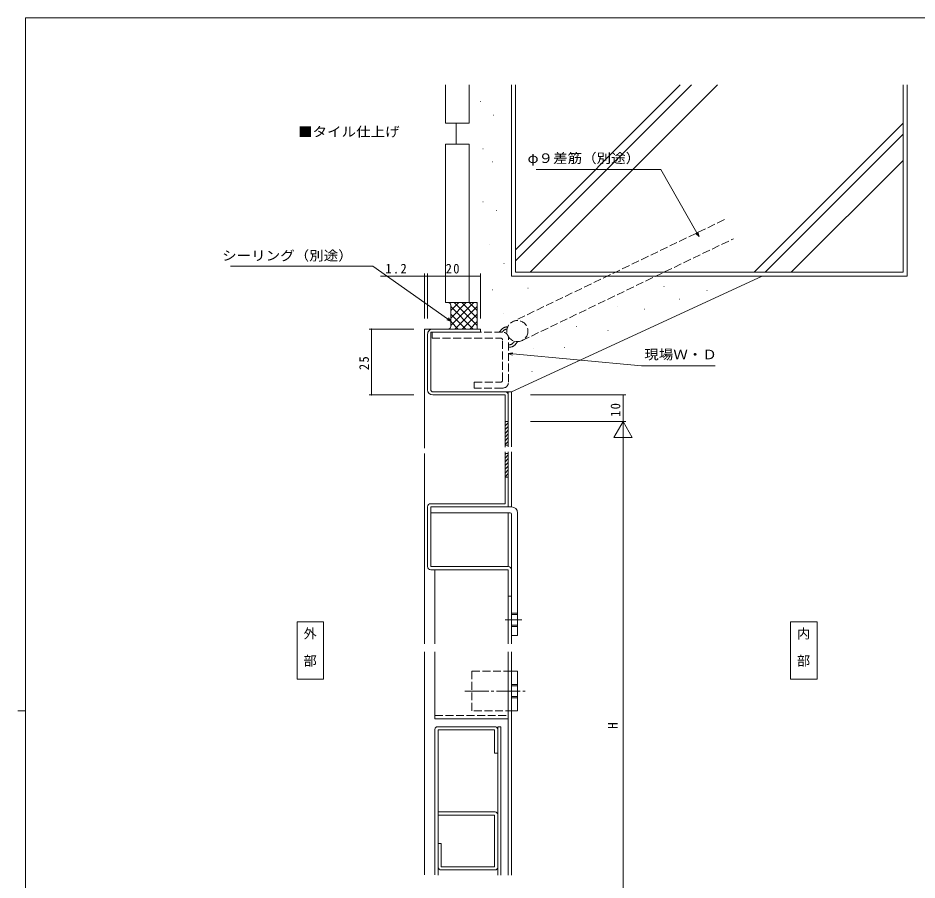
# Model space of a CAD drawing. Units: millimetres on the paper. Extents: x -420 to 373, y -297 to 267.
# Drawn here: x -420.5 to -79.7, y -62.3 to 264.4 of the extents above; entities that cross this region are included whole.
import ezdxf
from ezdxf.enums import TextEntityAlignment as Align

# ---------------------------------------------------------------- set-up
doc = ezdxf.new("R2010")
doc.units = ezdxf.units.MM
for name, pattern in [('CHAIN2', [12, 9, -1, 1, -1]), ('DASHED1', [1.8, 1.2, -0.6]), ('DASHED3', [4, 3, -1])]:
    doc.linetypes.add(name, pattern=pattern)
for name, color, linetype, lineweight in [('0-1_USER1', 7, 'Continuous', 9), ('0-2_YKK_ZWAK', 3, 'Continuous', 9), ('0-3_YKK_11', 7, 'Continuous', 9), ('0-4_YKK_12', 2, 'Continuous', 9), ('0-5_YSS_K', 3, 'Continuous', 9), ('0-6_YKK_13', 4, 'Continuous', 9), ('0-7_YKK_D', 6, 'Continuous', 9)]:
    doc.layers.add(name, color=color, linetype=linetype, lineweight=lineweight)
doc.styles.add('ＭＳ ゴシック', font='')
doc.styles.get('ＭＳ ゴシック').set_extended_font_data('MS Gothic')

msp = doc.modelspace()

# ---------------------------------------------------------------- linework, layer by layer
at = {"layer": '0-1_USER1'}
for p, q in [((-417.7, -260.6), (-417.7, 264.4)), ((352.3, 264.4), (-417.7, 264.4)), ((-420.5, 1.9), (-417.7, 1.9))]:
    msp.add_line(p, q, dxfattribs=at)
at = {"layer": '0-2_YKK_ZWAK'}
for p, q in [((-314.625, 35.547), (-304.625, 35.547)), ((-314.625, 13.907), (-314.625, 35.547)), ((-304.625, 35.547), (-304.625, 13.907)), ((-127.585, 35.547), (-117.585, 35.547)), ((-127.585, 13.907), (-127.585, 35.547)), ((-117.585, 35.547), (-117.585, 13.907)), ((-304.625, 13.907), (-314.625, 13.907)), ((-117.585, 13.907), (-127.585, 13.907))]:
    msp.add_line(p, q, dxfattribs=at)
at = {"layer": '0-3_YKK_11'}
for p, q in [((-265.219, 123.542), (-265.219, 144.542)), ((-245.219, 145.342), (-264.019, 145.342)), ((-264.019, 145.342), (-264.019, 123.242)), ((-263.219, 146.542), (-245.219, 146.542)), ((-245.219, 145.339), (-246.414, 145.339)), ((-245.219, 146.542), (-245.219, 145.342)), ((-264.019, 123.242), (-263.519, 122.742)), ((-235.819, 122.742), (-263.567, 122.742)), ((-234.619, 122.742), (-234.619, 111.542)), ((-233.419, 101.859), (-233.419, 122.742)), ((-255.219, 121.542), (-263.219, 121.542)), ((-235.819, 121.542), (-255.219, 121.542)), ((-235.819, 111.542), (-235.819, 121.542)), ((-234.619, 111.542), (-235.819, 111.542)), ((-235.819, 101.818), (-235.819, 111.542)), ((-234.619, 111.542), (-234.619, 101.845)), ((-234.619, 102.542), (-235.819, 102.542)), ((-235.819, 90.342), (-235.819, 100.045)), ((-234.619, 99.342), (-235.819, 99.342)), ((-234.619, 100.012), (-234.619, 90.342)), ((-233.419, 100.025), (-233.419, 79.142)), ((-234.619, 90.342), (-235.819, 90.342)), ((-235.819, 90.342), (-235.819, 80.342)), ((-234.619, 79.142), (-234.619, 90.342)), ((-265.219, 79.142), (-265.219, 56.542)), ((-235.819, 80.342), (-264.019, 80.342)), ((-264.019, 79.142), (-234.619, 79.142)), ((-264.019, 56.542), (-264.019, 79.142)), ((-233.419, 79.142), (-235.119, 79.142)), ((-234.619, 56.542), (-264.019, 56.542)), ((-264.019, 55.342), (-234.619, 55.342)), ((-234.619, 55.342), (-234.619, 45.342)), ((-233.419, 45.342), (-233.419, 55.342)), ((-234.619, 45.342), (-233.419, 45.342)), ((-262.419, -23.781), (-262.419, -5.158)), ((-261.419, -4.158), (-239.819, -4.158)), ((-261.219, -5.358), (-239.819, -5.358)), ((-261.219, -23.781), (-261.219, -5.358)), ((-239.819, -4.158), (-239.761, -4.158)), ((-238.619, -4.158), (-238.619, -16.918)), ((-237.419, -23.781), (-237.419, -4.158)), ((-262.419, -26.825), (-262.419, -21.593)), ((-261.219, -26.753), (-261.219, -21.593)), ((-238.619, -21.593), (-238.619, -26.789)), ((-237.419, -21.593), (-237.419, -26.717)), ((-262.419, -60.339), (-262.419, -26.825)), ((-261.219, -60.435), (-261.219, -26.753)), ((-238.619, -26.789), (-238.619, -35.955)), ((-237.419, -26.717), (-237.419, -60.408)), ((-261.219, -36.455), (-239.619, -36.455)), ((-238.619, -35.955), (-238.619, -38.016)), ((-239.819, -37.655), (-261.219, -37.655)), ((-239.819, -57.255), (-239.819, -37.655)), ((-238.62, -56.755), (-238.62, -37.997)), ((-238.619, -38.016), (-238.619, -57.455)), ((-260.02, -57.255), (-239.819, -57.255)), ((-238.619, -58.955), (-238.619, -56.918)), ((-239.619, -58.455), (-260.019, -58.455)), ((-238.619, -60.438), (-238.619, -58.955))]:
    msp.add_line(p, q, dxfattribs=at)
at = {"layer": '0-3_YKK_11', "linetype": 'DASHED1'}
msp.add_line((-264.014, 144.974), (-264.014, 143.039), dxfattribs=at)
at = {"layer": '0-3_YKK_11'}
for points in [[(-233.419, 122.742), (-234.619, 122.742), (-235.819, 122.742)], [(-239.819, -5.358), (-239.819, -14.158), (-238.619, -14.158)], [(-237.419, -4.158), (-238.419, -4.158), (-238.619, -4.158)], [(-238.619, -16.918), (-238.619, -18.955), (-238.619, -23.781)], [(-261.22, -48.455), (-260.02, -48.455), (-260.02, -57.255)]]:
    msp.add_lwpolyline(points, dxfattribs=at)
for centre, radius, start, end in [((-263.219, 144.542), 2, 89.99997, 180.00002), ((-263.219, 123.542), 2, 180.00002, 270), ((-235.819, 121.542), 1.2, 0, 89.99997), ((-264.019, 79.142), 1.2, 89.99997, 180.00002), ((-264.019, 56.542), 1.2, 180.00002, 270), ((-234.619, 55.342), 1.2, 0, 89.99997), ((-261.419, -5.158), 1, 89.99997, 180.00002), ((-239.819, -5.358), 1.2, 0, 89.99997), ((-239.619, -37.455), 1, 0, 89.99997), ((-260.019, -57.255), 1.2, 180.00002, 270), ((-239.619, -57.455), 1, 270, 0)]:
    msp.add_arc(centre, radius, start, end, dxfattribs=at)
at = {"layer": '0-4_YKK_12'}
for p, q in [((-266.419, 146.542), (-263.219, 146.542)), ((-266.419, 146.542), (-266.419, 101.342)), ((-266.419, 99.342), (-266.419, 43.059)), ((-234.619, 56.542), (-234.619, 76.842)), ((-262.419, 55.342), (-262.419, 27.25)), ((-266.419, 47.168), (-266.419, 27.25)), ((-234.619, 27.2), (-234.619, 45.342)), ((-233.419, 27.25), (-233.419, 45.342)), ((-266.419, 24.17), (-266.419, -23.781)), ((-262.419, 24.17), (-262.419, -1.158)), ((-234.619, -21.593), (-234.619, 24.245)), ((-233.419, 2.545), (-233.419, 24.17)), ((-233.419, 2.545), (-233.419, -31.831)), ((-262.419, -1.158), (-234.619, -1.158)), ((-266.419, -26.896), (-266.419, -21.593)), ((-234.619, -26.646), (-234.619, -21.593)), ((-266.419, -26.896), (-266.419, -60.339)), ((-234.619, -26.646), (-234.619, -60.446)), ((-233.419, -60.48), (-233.419, -26.61))]:
    msp.add_line(p, q, dxfattribs=at)
at = {"layer": '0-4_YKK_12', "linetype": 'DASHED3'}
msp.add_line((-262.419, 0.042), (-234.619, 0.042), dxfattribs=at)
at = {"layer": '0-5_YSS_K'}
for p, q in [((-258.419, 239.078), (-258.419, 224.542)), ((-249.419, 224.542), (-249.419, 239.078)), ((-233.419, 239.078), (-233.419, 166.542)), ((-231.919, 168.042), (-231.919, 239.078)), ((-231.919, 172.341), (-165.183, 239.078)), ((-231.919, 176.584), (-169.425, 239.078)), ((-226.319, 168.042), (-155.283, 239.078)), ((-84.919, 168.042), (-84.919, 239.078)), ((-83.419, 239.078), (-83.419, 166.542)), ((-245.164, 232.8), (-245.064, 232.8)), ((-240.182, 227.605), (-240.082, 227.605)), ((-258.419, 224.542), (-249.419, 224.542)), ((-254.419, 216.542), (-254.419, 224.542)), ((-141.466, 168.042), (-84.919, 224.589)), ((-137.224, 168.042), (-84.919, 220.346)), ((-249.419, 216.542), (-258.419, 216.542)), ((-258.419, 216.542), (-258.419, 156.542)), ((-249.419, 156.542), (-249.419, 216.542)), ((-244.297, 214.835), (-244.197, 214.835)), ((-240.615, 209.856), (-240.515, 209.856)), ((-127.324, 168.042), (-84.919, 210.447)), ((-244.297, 194.705), (-244.197, 194.705)), ((-239.099, 191.458), (-238.999, 191.458)), ((-241.915, 178.471), (-241.815, 178.471)), ((-236.283, 171.328), (-236.183, 171.328)), ((-84.919, 168.042), (-231.919, 168.042)), ((-233.419, 166.542), (-83.419, 166.542)), ((-138.419, 166.542), (-233.419, 122.742)), ((-240.615, 161.371), (-240.515, 161.371)), ((-227.186, 162.02), (-227.086, 162.02)), ((-175.634, 162.67), (-175.534, 162.67)), ((-159.389, 161.155), (-159.289, 161.155)), ((-159.389, 161.155), (-159.289, 161.155)), ((-169.786, 157.908), (-169.686, 157.908)), ((-258.419, 156.542), (-249.419, 156.542)), ((-258.419, 156.542), (-246.419, 156.542)), ((-256.419, 156.341), (-256.218, 156.542)), ((-256.419, 153.512), (-253.39, 156.542)), ((-256.419, 150.684), (-250.561, 156.542)), ((-256.419, 147.856), (-247.733, 156.542)), ((-256.419, 155.542), (-256.419, 147.542)), ((-256.419, 155.027), (-247.934, 146.542)), ((-255.105, 156.542), (-246.419, 147.856)), ((-254.904, 146.542), (-246.419, 155.027)), ((-252.277, 156.542), (-246.419, 150.684)), ((-249.449, 156.542), (-246.419, 153.512)), ((-246.62, 156.542), (-246.419, 156.341)), ((-246.419, 156.542), (-246.419, 146.542)), ((-193.396, 155.094), (-193.296, 155.094)), ((-182.999, 154.012), (-182.899, 154.012)), ((-256.419, 152.199), (-250.762, 146.542)), ((-252.076, 146.542), (-246.419, 152.199)), ((-236.5, 152.496), (-236.4, 152.496)), ((-256.419, 149.37), (-253.591, 146.542)), ((-249.248, 146.542), (-246.419, 149.37)), ((-237.021, 146.521), (-236.927, 146.603)), ((-236.927, 146.603), (-236.83, 146.683)), ((-236.83, 146.683), (-236.731, 146.76)), ((-236.731, 146.76), (-236.629, 146.833)), ((-236.629, 146.833), (-236.523, 146.902)), ((-236.523, 146.902), (-236.428, 146.959)), ((-236.428, 146.959), (-236.33, 147.013)), ((-236.33, 147.013), (-236.23, 147.064)), ((-236.23, 147.064), (-236.128, 147.112)), ((-236.128, 147.112), (-236.025, 147.155)), ((-236.025, 147.155), (-235.919, 147.196)), ((-235.919, 147.196), (-235.812, 147.233)), ((-235.812, 147.233), (-235.704, 147.266)), ((-235.704, 147.266), (-235.595, 147.295)), ((-235.595, 147.295), (-235.485, 147.32)), ((-235.485, 147.32), (-235.375, 147.342)), ((-235.375, 147.342), (-235.264, 147.359)), ((-235.264, 147.359), (-235.152, 147.372)), ((-235.152, 147.372), (-235.041, 147.381)), ((-235.041, 147.381), (-234.93, 147.386)), ((-234.93, 147.386), (-234.819, 147.387)), ((-208.774, 147.518), (-208.674, 147.518)), ((-237.946, 145.479), (-237.624, 145.876)), ((-237.624, 145.876), (-237.459, 146.069)), ((-237.459, 146.069), (-237.289, 146.256)), ((-237.289, 146.256), (-237.112, 146.435)), ((-237.112, 146.435), (-237.021, 146.521)), ((-236.902, 145.479), (-236.587, 145.779)), ((-236.587, 145.779), (-236.427, 145.92)), ((-236.427, 145.92), (-236.265, 146.053)), ((-236.265, 146.053), (-236.182, 146.115)), ((-236.182, 146.115), (-236.099, 146.173)), ((-236.099, 146.173), (-236.015, 146.228)), ((-236.015, 146.228), (-235.929, 146.278)), ((-235.929, 146.278), (-235.843, 146.323)), ((-235.843, 146.323), (-235.755, 146.364)), ((-235.755, 146.364), (-235.665, 146.399)), ((-235.665, 146.399), (-235.574, 146.428)), ((-235.574, 146.428), (-235.459, 146.456)), ((-235.459, 146.456), (-235.341, 146.474)), ((-235.341, 146.474), (-235.221, 146.485)), ((-235.221, 146.485), (-235.099, 146.488)), ((-196.861, 146.003), (-196.761, 146.003)), ((-234.519, 140.558), (-234.386, 140.556)), ((-234.386, 140.556), (-234.255, 140.557)), ((-234.255, 140.557), (-234.126, 140.564)), ((-234.126, 140.564), (-234, 140.576)), ((-234, 140.576), (-233.876, 140.595)), ((-233.876, 140.595), (-233.756, 140.621)), ((-233.756, 140.621), (-233.64, 140.655)), ((-233.647, 139.707), (-233.441, 139.745)), ((-233.64, 140.655), (-233.527, 140.698)), ((-233.527, 140.698), (-233.435, 140.742)), ((-233.441, 139.745), (-233.34, 139.768)), ((-233.435, 140.742), (-233.346, 140.792)), ((-233.346, 140.792), (-233.259, 140.848)), ((-233.34, 139.768), (-233.241, 139.795)), ((-233.259, 140.848), (-233.175, 140.91)), ((-233.241, 139.795), (-233.143, 139.825)), ((-233.175, 140.91), (-233.094, 140.977)), ((-233.143, 139.825), (-233.048, 139.859)), ((-233.094, 140.977), (-233.014, 141.049)), ((-233.048, 139.859), (-232.954, 139.897)), ((-233.014, 141.049), (-232.937, 141.125)), ((-232.954, 139.897), (-232.863, 139.939)), ((-232.937, 141.125), (-232.861, 141.205)), ((-232.863, 139.939), (-232.734, 140.008)), ((-232.861, 141.205), (-232.787, 141.288)), ((-232.787, 141.288), (-232.714, 141.374)), ((-232.734, 140.008), (-232.609, 140.085)), ((-232.714, 141.374), (-232.571, 141.554)), ((-232.609, 140.085), (-232.489, 140.17)), ((-232.571, 141.554), (-232.432, 141.741)), ((-232.489, 140.17), (-232.372, 140.262)), ((-232.432, 141.741), (-232.294, 141.931)), ((-232.372, 140.262), (-232.258, 140.362)), ((-232.258, 140.362), (-232.148, 140.467)), ((-232.148, 140.467), (-232.04, 140.578)), ((-232.04, 140.578), (-231.935, 140.695)), ((-231.935, 140.695), (-231.833, 140.816)), ((-231.833, 140.816), (-231.732, 140.941)), ((-231.732, 140.941), (-231.536, 141.2)), ((-231.536, 141.2), (-231.345, 141.469)), ((-231.345, 141.469), (-231.155, 141.742)), ((-234.519, 139.648), (-234.296, 139.652)), ((-234.296, 139.652), (-234.075, 139.662)), ((-234.075, 139.662), (-233.859, 139.68)), ((-233.859, 139.68), (-233.647, 139.707)), ((-225.236, 139.293), (-225.136, 139.293)), ((-213.323, 139.509), (-213.223, 139.509)), ((-225.67, 130.418), (-225.57, 130.418))]:
    msp.add_line(p, q, dxfattribs=at)
at = {"layer": '0-5_YSS_K', "linetype": 'DASHED3'}
for p, q in [((-152.68, 187.981), (-232.903, 149.358)), ((-229.432, 142.15), (-149.209, 180.773))]:
    msp.add_line(p, q, dxfattribs=at)
msp.add_circle((-231.167, 145.754), 4, dxfattribs=at)
at = {"layer": '0-5_YSS_K'}
for centre, start, end in [((-257.419, 155.542), 0, 90), ((-257.419, 147.542), 270, 0)]:
    msp.add_arc(centre, 1, start, end, dxfattribs=at)
at = {"layer": '0-6_YKK_13', "linetype": 'DASHED3'}
for p, q in [((-263.519, 143.042), (-263.519, 145.342)), ((-236.819, 145.342), (-263.519, 145.342)), ((-263.519, 143.042), (-237.419, 143.042)), ((-236.819, 127.042), (-236.819, 142.442)), ((-234.519, 126.442), (-234.519, 143.042)), ((-247.519, 124.142), (-247.519, 126.442)), ((-247.519, 126.442), (-237.419, 126.442)), ((-236.819, 124.142), (-247.519, 124.142)), ((-233.419, 38.842), (-231.119, 38.842)), ((-233.419, 38.342), (-231.119, 38.342)), ((-233.419, 34.342), (-231.119, 34.342)), ((-233.419, 33.842), (-231.119, 33.842)), ((-248.419, 1.842), (-248.419, 16.842)), ((-248.419, 16.842), (-233.419, 16.842)), ((-247.651, 1.842), (-233.419, 1.842))]:
    msp.add_line(p, q, dxfattribs=at)
at = {"layer": '0-6_YKK_13'}
for p, q in [((-235.819, 111.241), (-235.519, 111.542)), ((-235.819, 109.827), (-234.619, 111.027)), ((-235.819, 108.413), (-234.619, 109.613)), ((-235.819, 106.999), (-234.619, 108.199)), ((-235.819, 105.585), (-234.619, 106.785)), ((-235.819, 104.17), (-234.619, 105.37)), ((-235.819, 102.756), (-234.619, 103.956)), ((-235.819, 99.041), (-235.519, 99.342)), ((-235.819, 97.627), (-234.619, 98.827)), ((-235.819, 96.213), (-234.619, 97.413)), ((-235.819, 94.799), (-234.619, 95.999)), ((-235.819, 93.385), (-234.619, 94.585)), ((-235.819, 91.97), (-234.619, 93.17)), ((-235.819, 90.556), (-234.619, 91.756)), ((-264.019, 76.842), (-233.919, 76.842)), ((-233.419, 74.042), (-233.419, 76.342)), ((-231.119, 76.842), (-231.119, 30.342)), ((-233.419, 74.042), (-233.419, 55.342)), ((-233.419, 30.342), (-231.119, 30.342)), ((-231.119, 16.842), (-233.419, 16.842)), ((-231.119, 16.842), (-231.119, 1.842)), ((-233.419, 11.842), (-231.119, 11.842)), ((-233.419, 11.342), (-231.119, 11.342)), ((-233.419, 7.342), (-231.119, 7.342)), ((-231.119, 6.842), (-233.419, 6.842)), ((-231.119, 1.842), (-233.419, 1.842))]:
    msp.add_line(p, q, dxfattribs=at)
at = {"layer": '0-6_YKK_13', "linetype": 'CHAIN2'}
for p, q in [((-235.828, 36.342), (-229.521, 36.342)), ((-251.059, 9.342), (-228.232, 9.342))]:
    msp.add_line(p, q, dxfattribs=at)
at = {"layer": '0-6_YKK_13', "linetype": 'DASHED3'}
for centre, radius, start, end in [((-236.819, 143.042), 2.3, 0, 90), ((-237.419, 142.442), 0.6, 0, 90), ((-237.419, 127.042), 0.6, 270, 0), ((-236.819, 126.442), 2.3, 270, 0)]:
    msp.add_arc(centre, radius, start, end, dxfattribs=at)
at = {"layer": '0-6_YKK_13'}
for centre, radius in [((-233.419, 76.842), 2.3), ((-233.919, 76.342), 0.5)]:
    msp.add_arc(centre, radius, 0, 90, dxfattribs=at)
at = {"layer": '0-7_YKK_D'}
for p, q in [((-176.835, 207.042), (-224.015, 207.042)), ((-163.122, 183.014), (-176.835, 207.042)), ((-162.279, 181.538), (-163.517, 182.788)), ((-162.279, 181.538), (-163.122, 183.014)), ((-162.726, 183.24), (-162.279, 181.538)), ((-285.974, 170.404), (-339.874, 170.404)), ((-257.607, 150.355), (-285.974, 170.404)), ((-266.419, 150.542), (-266.419, 167.542)), ((-265.219, 154.487), (-265.219, 167.542)), ((-265.219, 150.542), (-265.219, 167.542)), ((-245.219, 150.542), (-245.219, 167.542)), ((-266.419, 166.542), (-283.019, 166.542)), ((-265.219, 166.542), (-266.419, 166.542)), ((-265.219, 166.542), (-263.519, 166.542)), ((-265.219, 166.542), (-245.219, 166.542)), ((-256.219, 149.374), (-257.87, 149.983)), ((-256.219, 149.374), (-257.607, 150.355)), ((-257.345, 150.727), (-256.219, 149.374)), ((-270.419, 146.542), (-287.419, 146.542)), ((-286.419, 146.542), (-286.419, 121.542)), ((-234.626, 137.272), (-232.891, 137.57)), ((-234.626, 137.272), (-232.933, 137.117)), ((-232.974, 136.663), (-234.626, 137.272)), ((-232.933, 137.117), (-184.066, 132.645)), ((-184.066, 132.645), (-156.186, 132.645)), ((-270.419, 121.542), (-287.419, 121.542)), ((-226.246, 121.542), (-190.116, 121.542)), ((-191.116, 121.542), (-191.116, 111.542)), ((-226.236, 111.542), (-190.116, 111.542)), ((-226.236, 111.542), (-190.116, 111.542)), ((-191.116, 111.542), (-194.616, 105.48)), ((-191.116, 111.542), (-191.116, 99.418)), ((-191.116, 111.542), (-187.616, 105.48)), ((-194.616, 105.48), (-187.616, 105.48)), ((-191.116, 104.542), (-191.116, -111.458))]:
    msp.add_line(p, q, dxfattribs=at)
for centre, start, end in [((-266.419, 166.542), 0, 180), ((-266.419, 166.542), 180, 0), ((-265.219, 166.542), 0, 180), ((-265.219, 166.542), 0, 180), ((-265.219, 166.542), 180, 0), ((-265.219, 166.542), 180, 0), ((-245.219, 166.542), 0, 180), ((-245.219, 166.542), 180, 0), ((-286.419, 146.542), 90, 270), ((-286.419, 146.542), 270, 90), ((-286.419, 121.542), 90, 270), ((-286.419, 121.542), 270, 90), ((-191.116, 121.542), 90, 270), ((-191.116, 121.542), 270, 90)]:
    msp.add_arc(centre, 0.106, start, end, dxfattribs=at)

# ---------------------------------------------------------------- texts
at = {"layer": '0-2_YKK_ZWAK', "style": 'ＭＳ ゴシック', "width": 1.1}
msp.add_text('■タイル仕上げ', height=3.666, dxfattribs=at).set_placement((-314.324, 218.365), align=Align.BOTTOM_LEFT)
at = {"layer": '0-2_YKK_ZWAK', "style": 'ＭＳ ゴシック'}
for s, p in [('外', (-312.232, 28.187)), ('内', (-125.193, 28.187)), ('部', (-312.232, 17.883)), ('部', (-125.193, 17.883))]:
    msp.add_text(s, height=3.666, dxfattribs=at).set_placement(p, align=Align.BOTTOM_LEFT)
at = {"layer": '0-7_YKK_D', "color": 3, "style": 'ＭＳ ゴシック', "width": 1.1}
for s, p in [('φ９差筋（別途）', (-227.315, 208.346)), ('シーリング（別途）', (-343.106, 171.419)), ('現場Ｗ・Ｄ', (-183.066, 133.95))]:
    msp.add_text(s, height=3.666, dxfattribs=at).set_placement(p, align=Align.BOTTOM_LEFT)
at = {"layer": '0-7_YKK_D', "color": 3, "style": 'ＭＳ ゴシック'}
msp.add_text('H', height=3.666, rotation=90, dxfattribs=at).set_placement((-192.116, -5.005), align=Align.BOTTOM_LEFT)
at = {"layer": '0-7_YKK_D', "color": 3, "char_height": 3.666, "attachment_point": 7, "style": 'ＭＳ ゴシック'}
for s, insert in [('\\T1.21;\\W0.95;1.2', (-281.231, 167.542)), ('\\T1.21;\\W0.95;20', (-258.362, 167.542))]:
    msp.add_mtext(s, dxfattribs=dict(at, insert=insert))
at = {"layer": '0-7_YKK_D', "color": 3, "char_height": 3.666, "attachment_point": 7, "rotation": 90, "style": 'ＭＳ ゴシック'}
for s, insert in [('\\T1.21;\\W0.95;25', (-287.419, 130.96)), ('\\T1.21;\\W0.95;10', (-192.116, 113.24))]:
    msp.add_mtext(s, dxfattribs=dict(at, insert=insert))

doc.saveas('drawing.dxf')
